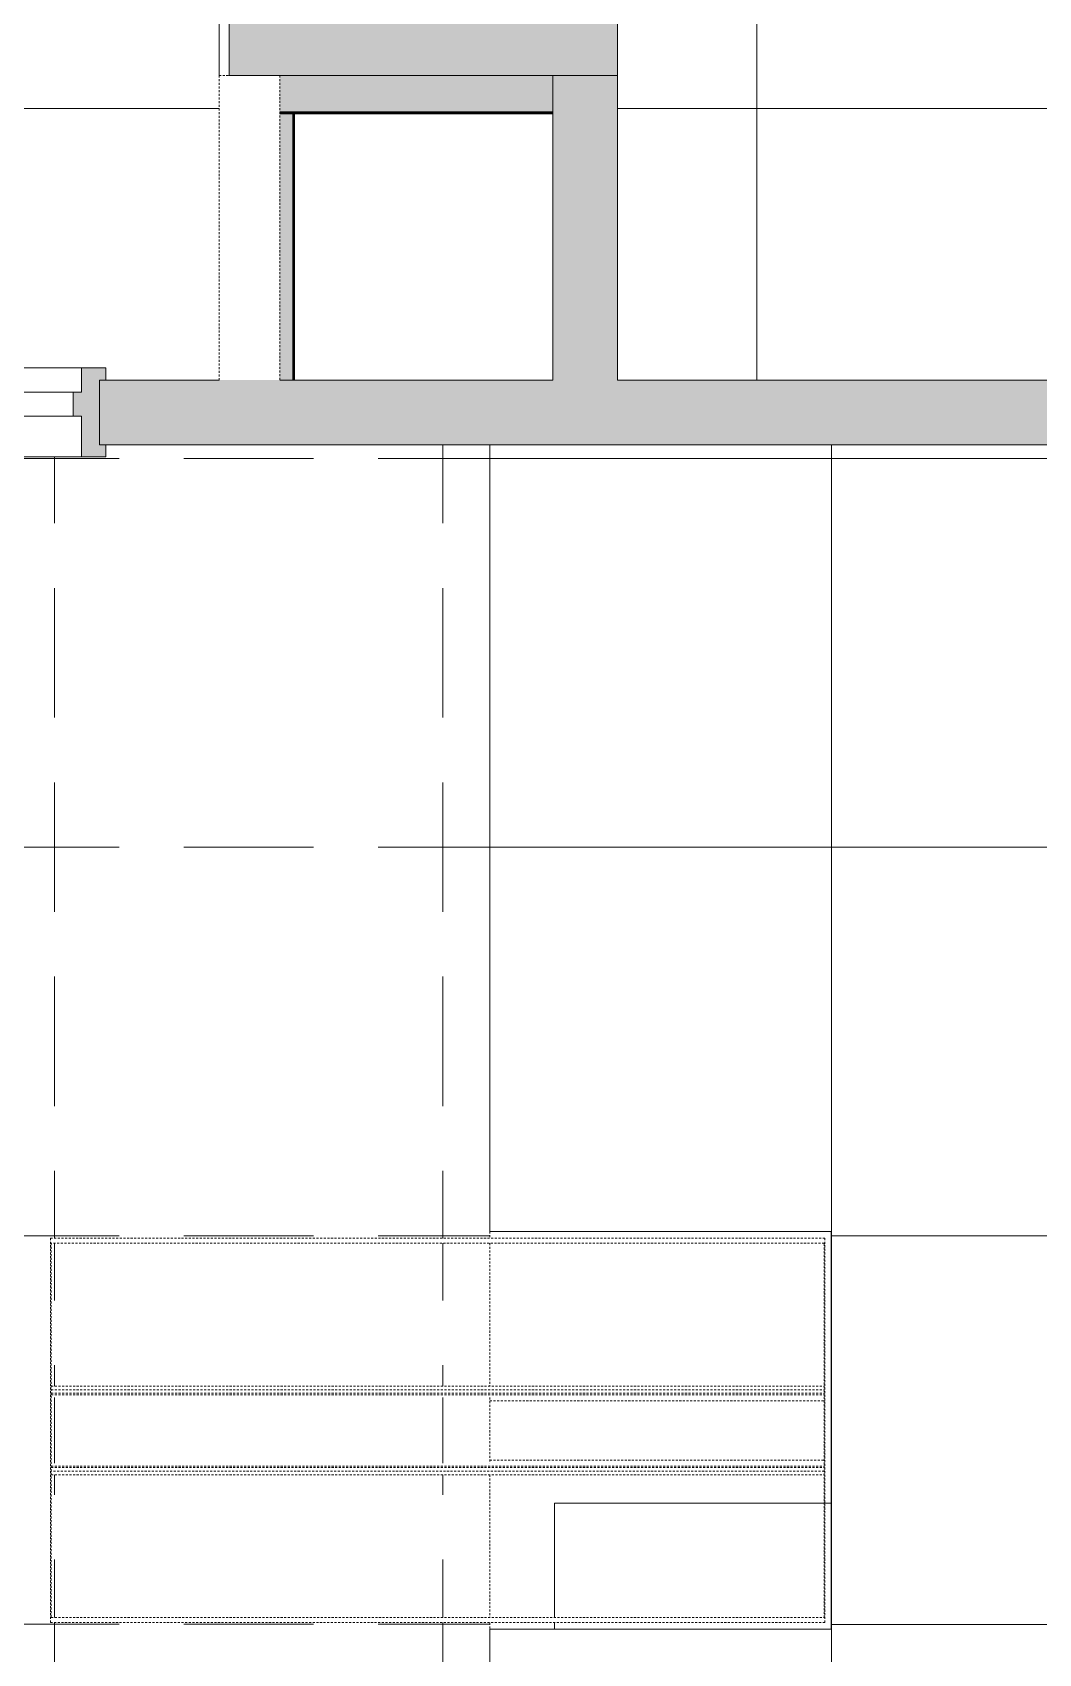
# Model space of a CAD drawing. Header units: inches. Extents: x 842 to 2180, y -10 to 1751.
# Drawn here: x 1264.2 to 1326.4, y 1199.8 to 1299.9 of the extents above; entities that cross this region are included whole.
import ezdxf

# ---------------------------------------------------------------- set-up
doc = ezdxf.new("R2010")
doc.units = ezdxf.units.IN
doc.header["$MEASUREMENT"] = 0
doc.linetypes.add('Demolished', pattern=[0.1875, 0.125, -0.0625])
for name, color, linetype, lineweight in [('A-CLNG', 13, 'Demolished', 9), ('A-CLNG-PATT', 13, 'Demolished', 9), ('A-DOOR', 31, 'Continuous', 13), ('A-WALL-PATT', 111, 'Continuous', 13), ('E-LITE-EQPM', 33, 'Demolished', 9), ('hide', 7, 'Continuous', 9), ('I-WALL', 2, 'Continuous', 13), ('Orbis - Background_dwg', 8, 'Continuous', 9), ('Orbis_AR$0$A-Wall-Exst', 7, 'Continuous', 9), ('Orbis_AR$0$TI_Grid_E957150$0$S-P1-COLS-CONC', 50, 'Continuous', 50), ('Orbis_AR$0$TI_Grid_E957150$0$S-P4-COLS-CONC', 50, 'Continuous', 50), ('Orbis_BB$0$A-Wall-Exst', 7, 'Continuous', 9), ('Orbis_BB$0$TI_Grid_E957150$0$S-02-COLS-CONC', 50, 'Continuous', 50), ('Orbis_BB$0$TI_Grid_E957150$0$S-02-COLS-CONC-PATT', 250, 'Continuous', 20), ('Orbis_BB$0$TI_Grid_E957150$0$S-03-COLS-CONC-PATT', 250, 'Continuous', 20), ('Orbis_BB$0$TI_Grid_E957150$0$S-04-COLS-CONC', 50, 'Continuous', 50), ('Orbis_BB$0$TI_Grid_E957150$0$S-04-COLS-CONC-PATT', 250, 'Continuous', 20), ('Orbis_BB$0$TI_Grid_E957150$0$S-05-COLS-CONC', 50, 'Continuous', 50), ('Orbis_BB$0$TI_Grid_E957150$0$S-05-COLS-CONC-PATT', 250, 'Continuous', 20), ('Orbis_BB$0$TI_Grid_E957150$0$S-06-COLS-CONC', 50, 'Continuous', 50), ('Orbis_BB$0$TI_Grid_E957150$0$S-06-COLS-CONC-PATT', 250, 'Continuous', 20), ('Orbis_BB$0$TI_Grid_E957150$0$S-07-COLS-CONC', 50, 'Continuous', 50), ('Orbis_BB$0$TI_Grid_E957150$0$S-07-COLS-CONC-PATT', 250, 'Continuous', 20), ('Orbis_BB$0$TI_Grid_E957150$0$S-08-COLS-CONC', 50, 'Continuous', 50), ('Orbis_BB$0$TI_Grid_E957150$0$S-08-COLS-CONC-PATT', 250, 'Continuous', 20), ('Orbis_BB$0$TI_Grid_E957150$0$S-09-COLS-CONC', 50, 'Continuous', 50), ('Orbis_BB$0$TI_Grid_E957150$0$S-09-COLS-CONC-PATT', 250, 'Continuous', 20), ('Orbis_BB$0$TI_Grid_E957150$0$S-11-COLS-CONC', 50, 'Continuous', 50), ('Orbis_BB$0$TI_Grid_E957150$0$S-11-COLS-CONC-PATT', 250, 'Continuous', 20), ('Orbis_BB$0$TI_Grid_E957150$0$S-12-COLS-CONC', 50, 'Continuous', 50), ('Orbis_BB$0$TI_Grid_E957150$0$S-12-COLS-CONC-PATT', 250, 'Continuous', 20), ('Orbis_BB$0$TI_Grid_E957150$0$S-P1-COLS-CONC', 50, 'Continuous', 50), ('Orbis_BB$0$TI_Grid_E957150$0$S-P1-COLS-CONC-PATT', 250, 'Continuous', 20), ('Orbis_BB$0$TI_Grid_E957150$0$S-P4-COLS-CONC', 50, 'Continuous', 50), ('Orbis_BB$0$TI_Grid_E957150$0$S-P4-COLS-CONC-PATT', 250, 'Continuous', 20), ('Orbis_Furn$0$A-Furn', 7, 'Continuous', 9), ('S-COLS', 52, 'Continuous', 13)]:
    doc.layers.add(name, color=color, linetype=linetype, lineweight=lineweight)

# ---------------------------------------------------------------- blocks, each defined once
blk = doc.blocks.new('Concrete-Rectangular-Column - 24 x 24-6914337-Level XX  RCP DEMO')
at = {"layer": 'S-COLS', "lineweight": 9}
blk.add_hatch(color=7, dxfattribs=at).paths.add_polyline_path([(-12, -12), (12, -12), (12, 12), (-12, 12)], flags=0)
at = {"layer": 'S-COLS', "color": 8, "lineweight": 20}
for p, q in [((-12, 12), (12, 12)), ((-12, -12), (-12, 12)), ((12, 12), (12, -12)), ((12, -12), (-12, -12))]:
    blk.add_line(p, q, dxfattribs=at)
blk = doc.blocks.new('Door - Single - Solid Door-7323271-Level XX  RCP DEMO')
at = {"layer": 'A-DOOR'}
h = blk.add_hatch(color=10, dxfattribs=at)
h.paths.add_polyline_path([(22.12, -2.66), (23.62, -2.66), (23.62, -1.91), (23.24, -1.91), (23.24, 2.09), (23.62, 2.09), (23.62, 2.84), (22.12, 2.84), (22.12, 1.34), (21.62, 1.34), (21.62, -0.16), (22.12, -0.16), (22.12, -2.52)], flags=0)
h.paths.add_polyline_path([(-14.13, -2.66), (-14.13, -0.16), (-13.63, -0.16), (-13.63, 1.34), (-14.13, 1.34), (-14.13, 2.84), (-15.63, 2.84), (-15.63, 2.09), (-15.26, 2.09), (-15.26, -1.91), (-15.63, -1.91), (-15.63, -2.66), (-15.26, -2.66)], flags=0)
at = {"layer": 'A-DOOR', "color": 8, "lineweight": 20}
for p, q in [((-15.63, 2.09), (-15.63, 2.84)), ((-15.63, 2.84), (-14.13, 2.84)), ((-14.13, 2.84), (-14.13, 1.34)), ((22.12, 1.34), (22.12, 2.84)), ((22.12, 2.84), (23.62, 2.84)), ((23.62, 2.84), (23.62, 2.09)), ((-14.13, 1.34), (-13.63, 1.34)), ((-13.63, 1.34), (-13.63, -0.16)), ((21.62, -0.16), (21.62, 1.34)), ((21.62, 1.34), (22.12, 1.34)), ((-13.63, -0.16), (-14.13, -0.16)), ((-14.13, -0.16), (-14.13, -2.66)), ((22.12, -0.16), (21.62, -0.16)), ((22.12, -2.66), (22.12, -0.16)), ((-15.63, -2.66), (-15.63, -1.91)), ((23.62, -1.91), (23.62, -2.66)), ((-14.13, -2.66), (-15.63, -2.66)), ((23.62, -2.66), (22.12, -2.66))]:
    blk.add_line(p, q, dxfattribs=at)
at = {"layer": 'A-DOOR', "lineweight": 9}
for p, q in [((-14.13, 2.84), (-14.01, 2.84)), ((-12.06, 2.84), (22.12, 2.84)), ((-13.63, 1.34), (21.62, 1.34)), ((-13.63, -0.16), (21.62, -0.16)), ((-14.13, -2.66), (22.12, -2.66))]:
    blk.add_line(p, q, dxfattribs=at)
blk = doc.blocks.new('L-Recessed-Axis-Plano - 2 X 4-V6-Level XX  RCP DEMO')
at = {"layer": 'E-LITE-EQPM', "color": 7}
for p, q in [((23.91, 11.87), (-23.91, 11.87)), ((-23.91, 11.87), (-23.91, -11.88)), ((-23.87, -11.56), (-23.87, 11.56)), ((-23.87, 11.56), (23.88, 11.56)), ((23.88, 11.56), (23.88, -11.56)), ((23.91, -11.88), (23.91, 11.87)), ((-23.87, 2.74), (23.88, 2.74)), ((23.88, 2.51), (-23.87, 2.51)), ((-23.87, 2.3), (23.88, 2.3)), ((-23.87, 2.2), (23.88, 2.2)), ((3.23, 1.83), (23.88, 1.83)), ((3.23, -1.83), (23.88, -1.83)), ((-23.87, -2.2), (23.88, -2.2)), ((-23.87, -2.3), (23.88, -2.3)), ((-23.87, -2.51), (23.88, -2.51)), ((-23.87, -2.74), (23.88, -2.74)), ((-23.91, -11.88), (23.91, -11.88)), ((23.88, -11.56), (-23.87, -11.56))]:
    blk.add_line(p, q, dxfattribs=at)
blk = doc.blocks.new('Orbis - Background_dwg__U51-7347730-Level XX  RCP DEMO')
at = {"layer": 'Orbis_BB$0$TI_Grid_E957150$0$S-12-COLS-CONC-PATT', "lineweight": 50}
blk.add_hatch(color=50, dxfattribs=at).paths.add_polyline_path([(12004.66, 2100.91), (12004.66, 2103.21), (11987.79, 2103.21), (11987.79, 2100.91)], flags=0)
at = {"layer": 'Orbis_BB$0$TI_Grid_E957150$0$S-12-COLS-CONC'}
blk.add_line((12004.66, 2100.91), (11987.79, 2100.91), dxfattribs=at)
blk = doc.blocks.new('Orbis - Background_dwg_Orbis_BB-7347761-Level XX  RCP DEMO')
at = {"layer": 'Orbis_BB$0$TI_Grid_E957150$0$S-02-COLS-CONC-PATT', "lineweight": 9}
blk.add_hatch(color=7, dxfattribs=at).paths.add_polyline_path([(12004.66, 2100.91), (12004.66, 2103.21), (11987.79, 2103.21), (11987.79, 2100.91)], flags=0)
at = {"layer": 'Orbis_BB$0$TI_Grid_E957150$0$S-03-COLS-CONC-PATT', "lineweight": 9}
blk.add_hatch(color=7, dxfattribs=at).paths.add_polyline_path([(12004.66, 2100.91), (12004.66, 2103.21), (11987.79, 2103.21), (11987.79, 2100.91)], flags=0)
at = {"layer": 'Orbis_BB$0$TI_Grid_E957150$0$S-04-COLS-CONC-PATT', "lineweight": 9}
blk.add_hatch(color=7, dxfattribs=at).paths.add_polyline_path([(12004.66, 2100.91), (12004.66, 2103.21), (11987.79, 2103.21), (11987.79, 2100.91)], flags=0)
at = {"layer": 'Orbis_BB$0$TI_Grid_E957150$0$S-05-COLS-CONC-PATT', "lineweight": 9}
blk.add_hatch(color=7, dxfattribs=at).paths.add_polyline_path([(12004.66, 2100.91), (12004.66, 2103.21), (11987.79, 2103.21), (11987.79, 2100.91)], flags=0)
at = {"layer": 'Orbis_BB$0$TI_Grid_E957150$0$S-06-COLS-CONC-PATT', "lineweight": 9}
blk.add_hatch(color=7, dxfattribs=at).paths.add_polyline_path([(12004.66, 2100.91), (12004.66, 2103.21), (11987.79, 2103.21), (11987.79, 2100.91)], flags=0)
at = {"layer": 'Orbis_BB$0$TI_Grid_E957150$0$S-07-COLS-CONC-PATT', "lineweight": 9}
blk.add_hatch(color=7, dxfattribs=at).paths.add_polyline_path([(12004.66, 2100.91), (12004.66, 2103.21), (11987.79, 2103.21), (11987.79, 2100.91)], flags=0)
at = {"layer": 'Orbis_BB$0$TI_Grid_E957150$0$S-08-COLS-CONC-PATT', "lineweight": 9}
blk.add_hatch(color=7, dxfattribs=at).paths.add_polyline_path([(12004.66, 2100.91), (12004.66, 2103.21), (11987.79, 2103.21), (11987.79, 2100.91)], flags=0)
at = {"layer": 'Orbis_BB$0$TI_Grid_E957150$0$S-09-COLS-CONC-PATT', "lineweight": 9}
blk.add_hatch(color=7, dxfattribs=at).paths.add_polyline_path([(12004.66, 2100.91), (12004.66, 2103.21), (11987.79, 2103.21), (11987.79, 2100.91)], flags=0)
at = {"layer": 'Orbis_BB$0$TI_Grid_E957150$0$S-11-COLS-CONC-PATT', "lineweight": 9}
blk.add_hatch(color=7, dxfattribs=at).paths.add_polyline_path([(12004.66, 2100.91), (12004.66, 2103.21), (11987.79, 2103.21), (11987.79, 2100.91)], flags=0)
at = {"layer": 'Orbis_BB$0$TI_Grid_E957150$0$S-P1-COLS-CONC-PATT', "lineweight": 9}
blk.add_hatch(color=7, dxfattribs=at).paths.add_polyline_path([(12004.66, 2100.91), (12004.66, 2103.21), (11987.79, 2103.21), (11987.79, 2100.91)], flags=0)
at = {"layer": 'Orbis_BB$0$TI_Grid_E957150$0$S-P4-COLS-CONC-PATT', "lineweight": 9}
blk.add_hatch(color=7, dxfattribs=at).paths.add_polyline_path([(12004.66, 2100.91), (12004.66, 2103.21), (11987.79, 2103.21), (11987.79, 2100.91)], flags=0)
at = {"layer": 'Orbis_BB$0$A-Wall-Exst', "color": 50, "lineweight": 50}
blk.add_line((11988.66, 2100.91), (11987.79, 2100.91), dxfattribs=at)
at = {"layer": 'Orbis_BB$0$TI_Grid_E957150$0$S-02-COLS-CONC'}
blk.add_line((11987.79, 2100.91), (12004.66, 2100.91), dxfattribs=at)
at = {"layer": 'Orbis_BB$0$TI_Grid_E957150$0$S-04-COLS-CONC'}
blk.add_line((11987.79, 2100.91), (12004.66, 2100.91), dxfattribs=at)
at = {"layer": 'Orbis_BB$0$TI_Grid_E957150$0$S-05-COLS-CONC'}
blk.add_line((11987.79, 2100.91), (12004.66, 2100.91), dxfattribs=at)
at = {"layer": 'Orbis_BB$0$TI_Grid_E957150$0$S-06-COLS-CONC'}
blk.add_line((11987.79, 2100.91), (12004.66, 2100.91), dxfattribs=at)
at = {"layer": 'Orbis_BB$0$TI_Grid_E957150$0$S-07-COLS-CONC'}
blk.add_line((11987.79, 2100.91), (12004.66, 2100.91), dxfattribs=at)
at = {"layer": 'Orbis_BB$0$TI_Grid_E957150$0$S-08-COLS-CONC'}
blk.add_line((11987.79, 2100.91), (12004.66, 2100.91), dxfattribs=at)
at = {"layer": 'Orbis_BB$0$TI_Grid_E957150$0$S-09-COLS-CONC'}
blk.add_line((11987.79, 2100.91), (12004.66, 2100.91), dxfattribs=at)
at = {"layer": 'Orbis_BB$0$TI_Grid_E957150$0$S-11-COLS-CONC'}
blk.add_line((12004.66, 2100.91), (11987.79, 2100.91), dxfattribs=at)
at = {"layer": 'Orbis_BB$0$TI_Grid_E957150$0$S-P1-COLS-CONC'}
blk.add_line((11987.79, 2100.91), (12004.66, 2100.91), dxfattribs=at)
at = {"layer": 'Orbis_BB$0$TI_Grid_E957150$0$S-P4-COLS-CONC'}
blk.add_line((12004.66, 2100.91), (11987.79, 2100.91), dxfattribs=at)
blk.add_blockref('Orbis - Background_dwg__U51-7347730-Level XX  RCP DEMO', (0, 0))
blk = doc.blocks.new('Orbis - Background_dwg-7329766-Level XX  RCP DEMO')
at = {"layer": 'hide'}
blk.add_hatch(color=256, dxfattribs=at).paths.add_polyline_path([(1280.37, 1278.47), (1280.37, 1294.97), (1279.5, 1294.97), (1279.5, 1278.47)], flags=0)
at = {"layer": 'hide', "color": 50, "lineweight": 50}
blk.add_line((1280.37, 1278.47), (1280.37, 1294.97), dxfattribs=at)
at = {"layer": 'Orbis_AR$0$A-Wall-Exst', "color": 50, "lineweight": 50}
blk.add_line((1280.37, 1294.97), (1279.5, 1294.97), dxfattribs=at)
at = {"layer": 'Orbis_AR$0$TI_Grid_E957150$0$S-P1-COLS-CONC'}
blk.add_line((1279.5, 1294.97), (1296.37, 1294.97), dxfattribs=at)
at = {"layer": 'Orbis_AR$0$TI_Grid_E957150$0$S-P4-COLS-CONC'}
blk.add_line((1296.37, 1294.97), (1279.5, 1294.97), dxfattribs=at)
at = {"layer": 'Orbis_Furn$0$A-Furn'}
for p, q in [((1313.15, 1209.1), (1313.56, 1209.1)), ((1296.48, 1201.32), (1296.48, 1201.72))]:
    blk.add_line(p, q, dxfattribs=at)
at = {"layer": 'Orbis_Furn$0$A-Furn', "flags": 128}
blk.add_lwpolyline([(1296.48, 1202.04), (1296.48, 1209.1), (1313.12, 1209.1)], dxfattribs=at)
blk.add_blockref('Orbis - Background_dwg_Orbis_BB-7347761-Level XX  RCP DEMO', (-10708.29, -805.94))

msp = doc.modelspace()

# ---------------------------------------------------------------- hatches: boundary and pattern name
at = {"layer": 'A-CLNG-PATT', "linetype": 'Continuous', "lineweight": 13}
h = msp.add_hatch(dxfattribs=at)
h.set_pattern_fill('FP2_20', color=256, style=0, pattern_type=2)
h.set_pattern_definition([(90, (1262.56, 1343.224), (24, -1e-15), []), (0, (1262.56, 1343.224), (0, -24), [])])
h.paths.add_polyline_path([(1268.75, 1278.47), (1275.75, 1278.47), (1275.75, 1321.28), (1296.37, 1321.28), (1296.37, 1343.97), (1289.37, 1343.97), (1289.37, 1383.6), (1260.5, 1383.6), (1260.5, 1398.85), (1226.25, 1398.85), (1226.25, 1278.47), (1229.5, 1278.47), (1229.5, 1279.22), (1231.12, 1279.22), (1256.58, 1304.68), (1257.55, 1303.71), (1233.06, 1279.22), (1268.75, 1279.22), (1268.75, 1278.72)], flags=0)
h.paths.add_polyline_path([(1265.1, 1342.66), (1238.56, 1342.66), (1238.56, 1367.22), (1287.18, 1367.22), (1287.18, 1342.66), (1286.25, 1342.66)], flags=0)
h = msp.add_hatch(dxfattribs=at)
h.set_pattern_fill('FP2_6', color=256, style=0, pattern_type=2)
h.set_pattern_definition([(0, (1404.947, 1343.224), (0, -24), []), (270, (1404.947, 1343.224), (-24, -1e-15), [])])
h.paths.add_polyline_path([(1516.45, 1278.47), (1516.45, 1383.97), (1316.37, 1383.97), (1316.37, 1383.6), (1312.5, 1383.6), (1312.5, 1383.48), (1293.45, 1383.48), (1293.45, 1347.97), (1300.37, 1347.97), (1300.37, 1278.47), (1425.5, 1278.47), (1425.5, 1279.22), (1427.12, 1279.22), (1452.58, 1304.68), (1453.55, 1303.71), (1429.06, 1279.22), (1464.75, 1279.22), (1464.75, 1278.47)], flags=0)
h.paths.add_polyline_path([(1381.73, 1318.94), (1333.1, 1318.94), (1333.1, 1343.51), (1381.73, 1343.51)], flags=0)
h.paths.add_polyline_path([(1477.73, 1318.94), (1429.1, 1318.94), (1429.1, 1343.51), (1477.73, 1343.51)], flags=0)
h = msp.add_hatch(dxfattribs=at)
h.set_pattern_fill('FP2_16', color=256, style=0, pattern_type=2)
h.set_pattern_definition([(0, (1505.56, 1153.602), (0, -24), []), (270, (1505.56, 1153.602), (-24, -1e-15), [])])
h.paths.add_polyline_path([(1772.58, 1016.92), (1776.42, 1016.92), (1776.42, 1273.6), (1625.56, 1273.6), (1625.56, 1291.35), (1519.45, 1291.35), (1519.45, 1274.47), (1464.75, 1274.47), (1464.75, 1273.72), (1425.5, 1273.72), (1425.5, 1274.47), (1292.48, 1274.47), (1292.48, 1225.88), (1313.56, 1225.88), (1313.56, 1201.32), (1292.48, 1201.32), (1292.48, 1106.01), (1313.97, 1106.01), (1313.97, 1081.45), (1292.48, 1081.45), (1292.48, 1050.1), (1296.48, 1050.1), (1296.48, 1016.92), (1771.54, 1016.92)], flags=0)
h.paths.add_polyline_path([(1721.45, 1057.62), (1721.45, 1081.45), (1697.25, 1081.45), (1697.25, 1106.01), (1745.87, 1106.01), (1745.87, 1081.83), (1769.66, 1081.83), (1769.66, 1057.62)], flags=0)
h.paths.add_polyline_path([(1337.45, 1080.62), (1337.45, 1104.83), (1385.66, 1104.83), (1385.66, 1080.62), (1349.68, 1080.62)], flags=0)
h.paths.add_polyline_path([(1601.87, 1081.45), (1553.25, 1081.45), (1553.25, 1106.01), (1601.87, 1106.01), (1601.87, 1086.68)], flags=0)
h.paths.add_polyline_path([(1457.87, 1081.45), (1409.25, 1081.45), (1409.25, 1106.01), (1457.87, 1106.01), (1457.87, 1086.68)], flags=0)
h.paths.add_polyline_path([(1721.45, 1129.62), (1721.45, 1153.83), (1769.66, 1153.83), (1769.66, 1129.62)], flags=0)
h.paths.add_polyline_path([(1434.26, 1152.62), (1433.45, 1152.62), (1433.45, 1176.83), (1481.66, 1176.83), (1481.66, 1152.62)], flags=0)
h.paths.add_polyline_path([(1385.66, 1152.62), (1337.45, 1152.62), (1337.45, 1176.83), (1385.66, 1176.83)], flags=0)
h.paths.add_polyline_path([(1577.66, 1152.62), (1529.45, 1152.62), (1529.45, 1176.83), (1577.66, 1176.83)], flags=0)
h.paths.add_polyline_path([(1730.29, 1201.45), (1697.25, 1201.45), (1697.25, 1226.01), (1745.87, 1226.01), (1745.87, 1201.45)], flags=0)
h.paths.add_polyline_path([(1601.87, 1201.45), (1553.25, 1201.45), (1553.25, 1226.01), (1601.87, 1226.01)], flags=0)
h.paths.add_polyline_path([(1409.25, 1201.45), (1409.25, 1226.01), (1457.87, 1226.01), (1457.87, 1201.45), (1434.26, 1201.45)], flags=0)
h.paths.add_polyline_path([(1730.29, 1226.37), (1721.45, 1226.37), (1721.45, 1250.58), (1769.66, 1250.58), (1769.66, 1226.37)], flags=0)
at = {"layer": 'A-CLNG-PATT', "lineweight": 13}
h = msp.add_hatch(dxfattribs=at)
h.set_pattern_fill('FP2_21', color=10, style=0, pattern_type=2)
h.set_pattern_definition([(90, (1241.56, 1153.602), (24, 24), [4, -4, 8, -4, -4]), (90, (1241.56, 1153.602), (24, 24), [-20, 4, 0]), (0, (1241.56, 1153.602), (24, -24), [4, -4, 8, -4, -4]), (0, (1241.56, 1153.602), (24, -24), [-20, 4, 0])])
h.paths.add_polyline_path([(1292.48, 1050.1), (1292.48, 1081.85), (1265.75, 1081.85), (1265.78, 1105.6), (1292.48, 1105.6), (1292.48, 1201.72), (1265.34, 1201.72), (1265.37, 1225.47), (1292.48, 1225.47), (1292.48, 1274.47), (1268.75, 1274.47), (1268.75, 1273.72), (1229.5, 1273.72), (1229.5, 1274.47), (1226.25, 1274.47), (1226.25, 1261.85), (1227, 1261.85), (1227, 1222.6), (1226.25, 1222.6), (1226.25, 1213.6), (1214.62, 1213.6), (1214.62, 1050.1), (1227.68, 1050.1), (1227.68, 1050.85), (1229.31, 1050.85), (1245.57, 1067.11), (1246.55, 1066.14), (1231.26, 1050.85), (1273.48, 1050.85), (1258.19, 1066.14), (1259.17, 1067.11), (1275.43, 1050.85), (1277.06, 1050.85), (1277.06, 1050.1)], flags=0)
h.paths.add_polyline_path([(1279.49, 1082.16), (1292.48, 1082.16), (1292.48, 1090.99), (1265.78, 1090.99), (1265.78, 1082.16), (1275.43, 1082.16)], flags=0)
h.paths.add_polyline_path([(1292.48, 1091.7), (1292.48, 1095.76), (1265.78, 1095.76), (1265.78, 1091.7), (1275.63, 1091.7)], flags=0)
h.paths.add_polyline_path([(1267.21, 1096.46), (1292.48, 1096.46), (1292.48, 1105.29), (1265.78, 1105.29), (1265.78, 1096.46), (1266.66, 1096.46)], flags=0)
h.paths.add_polyline_path([(1292.48, 1202.04), (1292.48, 1210.86), (1265.37, 1210.86), (1265.37, 1202.04), (1291.82, 1202.04)], flags=0)
h.paths.add_polyline_path([(1283.01, 1211.57), (1292.48, 1211.57), (1292.48, 1215.63), (1265.37, 1215.63), (1265.37, 1211.57), (1266.32, 1211.57)], flags=0)
h.paths.add_polyline_path([(1278.61, 1216.34), (1292.48, 1216.34), (1292.48, 1225.16), (1265.37, 1225.16), (1265.37, 1216.34), (1266.8, 1216.34)], flags=0)
at = {"layer": 'A-WALL-PATT', "lineweight": 9}
h = msp.add_hatch(color=7, dxfattribs=at)
h.paths.add_polyline_path([(1296.37, 1278.47), (1300.37, 1278.47), (1300.37, 1297.28), (1296.37, 1297.28), (1296.37, 1280.48)], flags=0)
h.paths.add_polyline_path([(1296.37, 1321.28), (1300.37, 1321.28), (1300.37, 1347.97), (1296.37, 1347.97), (1296.37, 1335.85)], flags=0)
h = msp.add_hatch(color=7, dxfattribs=at)
h.paths.add_polyline_path([(1516.45, 1274.47), (1516.45, 1278.47), (1464.37, 1278.47), (1464.37, 1274.47)], flags=0)
h.paths.add_polyline_path([(1425.87, 1274.47), (1425.87, 1278.47), (1268.37, 1278.47), (1268.37, 1274.47), (1349.68, 1274.47)], flags=0)
h.paths.add_polyline_path([(1229.87, 1274.47), (1229.87, 1278.47), (1222.37, 1278.47), (1222.37, 1274.47)], flags=0)

# ---------------------------------------------------------------- linework, layer by layer
at = {"layer": 'A-CLNG', "linetype": 'Continuous', "lineweight": 13}
for p, q in [((1275.75, 1321.28), (1275.75, 1297.28)), ((1292.48, 1225.88), (1292.48, 1274.47)), ((1313.56, 1225.88), (1292.48, 1225.88)), ((1313.56, 1201.32), (1313.56, 1225.88)), ((1292.48, 1106.01), (1292.48, 1201.32)), ((1292.48, 1201.32), (1313.56, 1201.32))]:
    msp.add_line(p, q, dxfattribs=at)
at = {"layer": 'A-CLNG', "color": 7}
for p, q in [((1292.48, 1225.88), (1292.48, 1225.47)), ((1292.48, 1225.16), (1292.48, 1216.34)), ((1292.48, 1215.63), (1292.48, 1211.57)), ((1292.48, 1210.86), (1292.48, 1202.04)), ((1292.48, 1201.72), (1292.48, 1201.32))]:
    msp.add_line(p, q, dxfattribs=at)
at = {"layer": 'I-WALL', "color": 250, "linetype": 'Demolished', "lineweight": 20}
for p, q in [((1275.75, 1278.47), (1275.75, 1297.28)), ((1275.75, 1297.28), (1276.37, 1297.28)), ((1279.5, 1297.28), (1279.5, 1278.47))]:
    msp.add_line(p, q, dxfattribs=at)
at = {"layer": 'I-WALL', "color": 8, "lineweight": 20}
for p, q in [((1296.37, 1278.47), (1296.37, 1297.28)), ((1300.37, 1297.28), (1300.37, 1278.47)), ((1268.37, 1278.47), (1275.75, 1278.47)), ((1268.37, 1274.47), (1268.37, 1278.47)), ((1279.5, 1278.47), (1296.37, 1278.47)), ((1300.37, 1278.47), (1425.87, 1278.47)), ((1425.87, 1274.47), (1268.37, 1274.47))]:
    msp.add_line(p, q, dxfattribs=at)

# ---------------------------------------------------------------- block references
at = {"layer": 'A-DOOR'}
msp.add_blockref('Door - Single - Solid Door-7323271-Level XX  RCP DEMO', (1245.13, 1276.39), dxfattribs=at)
at = {"layer": 'E-LITE-EQPM', "color": 7, "extrusion": (0, 0, -1), "rotation": 180}
msp.add_blockref('L-Recessed-Axis-Plano - 2 X 4-V6-Level XX  RCP DEMO', (-1289.25, 1213.6), dxfattribs=at)
at = {"layer": 'Orbis - Background_dwg', "color": 7}
msp.add_blockref('Orbis - Background_dwg-7329766-Level XX  RCP DEMO', (0, 0), dxfattribs=at)
at = {"layer": 'S-COLS', "lineweight": 9}
msp.add_blockref('Concrete-Rectangular-Column - 24 x 24-6914337-Level XX  RCP DEMO', (1288.37, 1309.28), dxfattribs=at)

doc.saveas('drawing.dxf')
